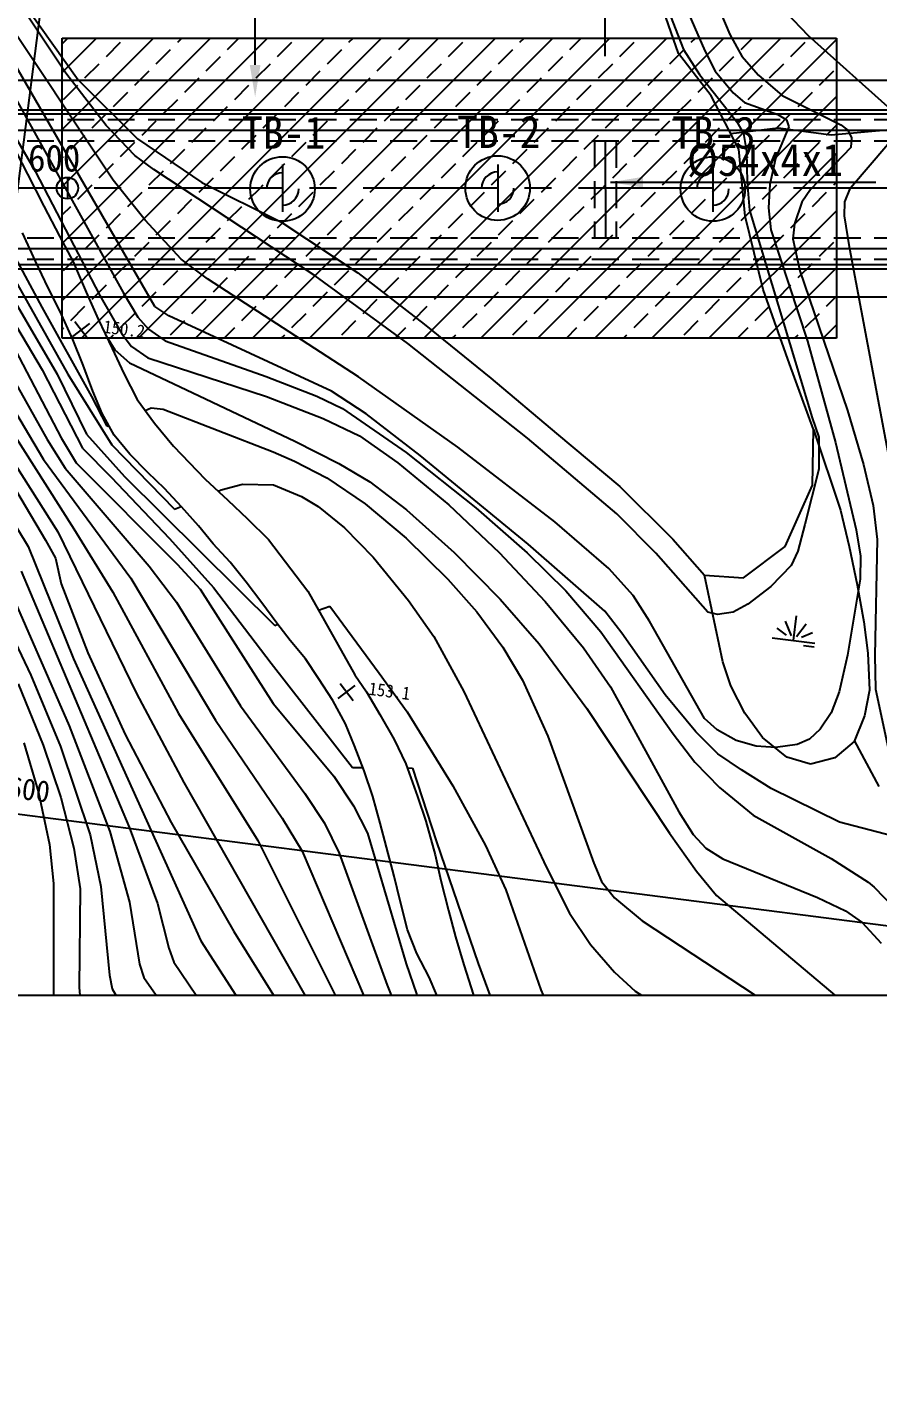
# Model space of a CAD drawing. Header units: millimetres. Extents: x 6886 to 7682, y 1103 to 1807.
# Drawn here: x 7268.9 to 7348, y 1362.9 to 1489.1 of the extents above; entities that cross this region are included whole.
import ezdxf
from ezdxf.enums import TextEntityAlignment as Align
from ezdxf.xclip import XClip

# ---------------------------------------------------------------- set-up
doc = ezdxf.new("R2010")
doc.units = ezdxf.units.MM
doc.header["$LTSCALE"] = 10
doc.header["$MEASUREMENT"] = 0
doc.header["$XCLIPFRAME"] = 2
doc.linetypes.add('CENTER', pattern=[2, 1.25, -0.25, 0.25, -0.25])
doc.linetypes.add('HIDDEN', pattern=[0.375, 0.25, -0.125])
doc.layers.add('TX-PAPR', color=2, linetype='Continuous', plot=False)
doc.layers.add('TZ-BASE', color=253, linetype='Continuous')
doc.layers.add('TZ-CABL', color=4, linetype='Continuous')
doc.styles.add('HANA', font='GulimChe.ttf')
doc.styles.get("Standard").update_dxf_attribs({"font": 'GulimChe.ttf'})
doc.linetypes.add('ZIGZAG', pattern='A,0.0001,-0.2,[131,ltypeshp.shx,S=0.2,R=0,X=-0.2,Y=0],-0.4,[131,ltypeshp.shx,S=0.2,R=180,X=0.2,Y=0],-0.2', length=0.8001)
doc.dimstyles.get("Standard").update_dxf_attribs({"dimtxt": 0.18, "dimasz": 0.18, "dimexe": 0.18, "dimexo": 0.0625, "dimgap": 0.09, "dimtad": 0, "dimtih": 1, "dimtoh": 1, "dimdec": 4, "dimzin": 0, "dimdsep": 46, "dimtxsty": 'Standard', "dimcen": 0.09, "dimadec": 0, "dimazin": 0, "dimtfac": 1, "dimtdec": 4, "dimtofl": 0, "dimtmove": 0, "dimatfit": 3, "dimfxl": 0, "dimtolj": 1, "dimtzin": 0, "dimarcsym": 0})

# ---------------------------------------------------------------- blocks, each defined once
blk = doc.blocks.new('JD-GFJ6DDFJGD34XDGH')
at = {"layer": 'TZ-BASE'}
for p, q in [((272.79, -175.91), (317.89, 175)), ((299.86, 10.69, 145), (289.21, 26.68, 145)), ((317.45, 11.45), (317.45, 20.27)), ((356.8, 12.52, 144.5), (354.21, 19.97, 144.5)), ((304.24, 0.73, 146), (292.65, 18.14, 146)), ((360.1, 17.82, 147), (361.59, 14.28, 147)), ((308.14, -11, 147), (292.16, 16.61, 147)), ((296.26, 16.73, 144.5), (300.99, 10.06, 144.5)), ((355.56, 17.24, 145), (357.27, 12.89, 145)), ((357.34, 17.17, 146), (359.25, 12.76, 146)), ((368.9, 14.15, 148), (366.82, 16.31, 148)), ((299.5, 10.76), (302.69, 13.95)), ((299.5, 5.45), (308, 13.95)), ((299.5, 0.15), (313.3, 13.95)), ((299.5, 13.41), (300.04, 13.95)), ((299.5, 13.95), (371.5, 13.95)), ((299.5, -13.95), (299.5, 13.95)), ((304.65, 0), (318.6, 13.95)), ((309.95, 0), (323.9, 13.95)), ((310.25, 13.55), (310.65, 13.95)), ((314.89, 12.89), (315.95, 13.95)), ((315.26, 0), (329.21, 13.95)), ((320.56, 0), (334.51, 13.95)), ((325.86, 0), (339.81, 13.95)), ((326.16, 13.55), (326.56, 13.95)), ((330.8, 12.89), (331.86, 13.95)), ((331.17, 0), (345.12, 13.95)), ((336.47, 0), (350.42, 13.95)), ((341.77, 0), (355.72, 13.95)), ((342.07, 13.55), (342.47, 13.95)), ((346.71, 12.89), (347.77, 13.95)), ((347.08, 0), (361.03, 13.95)), ((352.38, 0), (366.33, 13.95)), ((357.98, 13.55), (358.38, 13.95)), ((361.59, 14.28, 147), (362.71, 12.26, 147)), ((362.62, 12.89), (363.68, 13.95)), ((376.85, 7.04, 148), (368.9, 14.15, 148)), ((371.5, 13.95), (371.5, -13.95)), ((303.62, 12.23), (304.95, 13.55)), ((308.26, 11.56), (309.59, 12.89)), ((319.53, 12.23), (320.86, 13.55)), ((324.17, 11.56), (325.5, 12.89)), ((335.44, 12.23), (336.77, 13.55)), ((340.08, 11.56), (341.41, 12.89)), ((351.35, 12.23), (352.68, 13.55)), ((355.99, 11.56), (357.32, 12.89)), ((357.27, 12.89, 145), (358.77, 10.57, 145)), ((357.68, 0), (371.5, 13.81)), ((359.25, 12.76, 146), (360.23, 10.87, 146)), ((367.26, 12.23), (368.59, 13.55)), ((290.72, 12.39, 149), (297, 1.56, 149)), ((301.63, 10.24), (302.96, 11.56)), ((312.9, 10.9), (314.23, 12.23)), ((317.54, 10.24), (318.87, 11.56)), ((328.81, 10.9), (330.14, 12.23)), ((333.45, 10.24), (334.78, 11.56)), ((344.72, 10.9), (346.05, 12.23)), ((349.36, 10.24), (350.69, 11.56)), ((359.85, 8.58, 144.5), (356.8, 12.52, 144.5)), ((360.63, 10.9), (361.96, 12.23)), ((362.71, 12.26, 147), (364.24, 10.5, 147)), ((365.27, 10.24), (366.6, 11.56)), ((293.92, 10.58, 148), (305.19, -9.7, 148)), ((303.59, 5.83, 145), (299.86, 10.69, 145)), ((306.27, 9.57), (307.6, 10.9)), ((310.91, 8.91), (312.24, 10.24)), ((322.18, 9.57), (323.51, 10.9)), ((326.82, 8.91), (328.15, 10.24)), ((338.09, 9.57), (339.42, 10.9)), ((342.73, 8.91), (344.06, 10.24)), ((354, 9.57), (355.33, 10.9)), ((358.64, 8.91), (359.97, 10.24)), ((358.77, 10.57, 145), (362.23, 6.17, 145)), ((360.23, 10.87, 146), (361.9, 8.87, 146)), ((364.24, 10.5, 147), (366.46, 8.61, 147)), ((369.91, 9.57), (371.24, 10.9)), ((700, 10), (80, 10)), ((299.65, 8.25), (300.97, 9.57)), ((300.99, 10.06, 144.5), (306.53, 4.58, 144.5)), ((304.29, 7.59), (305.61, 8.91)), ((315.56, 8.25), (316.88, 9.57)), ((320.2, 7.59), (321.52, 8.91)), ((331.46, 8.25), (332.79, 9.57)), ((336.11, 7.59), (337.43, 8.91)), ((347.37, 8.25), (348.7, 9.57)), ((352.02, 7.59), (353.34, 8.91)), ((361.9, 8.87, 146), (362.95, 7.97, 146)), ((363.28, 8.25), (364.61, 9.57)), ((367.93, 7.59), (369.25, 8.91)), ((308.93, 6.92), (310.25, 8.25)), ((313.57, 6.26), (314.89, 7.59)), ((324.84, 6.92), (326.16, 8.25)), ((329.48, 6.26), (330.8, 7.59)), ((340.75, 6.92), (342.07, 8.25)), ((345.39, 6.26), (346.71, 7.59)), ((356.66, 6.92), (357.98, 8.25)), ((362.41, 3.62, 144.5), (359.85, 8.58, 144.5)), ((361.3, 6.26), (362.62, 7.59)), ((362.95, 7.97, 146), (366.05, 6.83, 146)), ((362.99, 0), (371.5, 8.51)), ((366.46, 8.61, 147), (371.89, 5.89, 147)), ((80, 7.29), (700, 7.29)), ((80, 6.89), (700, 6.89)), ((302.3, 5.6), (303.62, 6.92)), ((318.21, 5.6), (319.53, 6.92)), ((334.12, 5.6), (335.44, 6.92)), ((350.03, 5.6), (351.35, 6.92)), ((365.94, 5.6), (367.26, 6.92)), ((366.05, 6.83, 146), (366.84, 6.34, 146)), ((366.84, 6.34, 146), (367.06, 5.68, 146)), ((306.26, 3.03, 145), (303.59, 5.83, 145)), ((306.94, 4.93), (308.26, 6.26)), ((311.58, 4.27), (312.9, 5.6)), ((322.85, 4.93), (324.17, 6.26)), ((327.49, 4.27), (328.81, 5.6)), ((338.76, 4.93), (340.08, 6.26)), ((343.4, 4.27), (344.72, 5.6)), ((354.67, 4.93), (355.99, 6.26)), ((359.31, 4.27), (360.63, 5.6)), ((361.66, 5.08, 150.13), (366.08, 5.59, 150.13)), ((362.23, 6.17, 145), (362.86, 5.06, 145)), ((362.86, 5.06, 145), (363.14, 3.39, 145)), ((367.06, 5.68, 146), (365.83, 2.74, 146)), ((366.08, 5.59, 150.13), (371.01, 4.94, 150.13)), ((370.58, 4.93), (371.5, 5.86)), ((371.01, 4.94, 150.13), (376.86, 5.48, 150.13)), ((371.89, 5.89, 147), (372.56, 5.38, 147)), ((372.56, 5.38, 147), (372.88, 4.67, 147)), ((294.68, 4.42, 155.51), (296.28, 1.31, 155.51)), ((300.31, 3.61), (301.63, 4.93)), ((304.95, 2.95), (306.27, 4.27)), ((306.53, 4.58, 144.5), (312.5, 0.53, 144.5)), ((316.22, 3.61), (317.54, 4.93)), ((320.86, 2.95), (322.18, 4.27)), ((332.13, 3.61), (333.45, 4.93)), ((336.77, 2.95), (338.09, 4.27)), ((348.04, 3.61), (349.36, 4.93)), ((352.68, 2.95), (354, 4.27)), ((363.95, 3.61), (365.27, 4.93)), ((368.59, 2.95), (369.91, 4.27)), ((372.79, 0.04, 148), (376.27, 4.09, 148)), ((372.88, 4.67, 147), (372.82, 3.78, 147)), ((299.5, 2.8), (299.65, 2.95)), ((308.03, 1.72, 145), (306.26, 3.03, 145)), ((309.59, 2.28), (310.91, 3.61)), ((314.23, 1.62), (315.56, 2.95)), ((325.5, 2.28), (326.82, 3.61)), ((330.14, 1.62), (331.46, 2.95)), ((341.41, 2.28), (342.73, 3.61)), ((346.05, 1.62), (347.37, 2.95)), ((357.32, 2.28), (358.64, 3.61)), ((361.96, 1.62), (363.28, 2.95)), ((362.99, -2.6, 144.5), (362.41, 3.62, 144.5)), ((363.14, 3.39, 145), (363.19, 0.55, 145)), ((365.83, 2.74, 146), (365.3, 0.34, 146)), ((368.29, 0), (371.5, 3.21)), ((372.82, 3.78, 147), (369.08, -0.13, 147)), ((296.28, 1.31, 155.51), (297.81, -1.68, 155.51)), ((297, 1.56, 149), (303.02, -9.98, 149)), ((302.96, 0.96), (304.29, 2.28)), ((307.6, 0.29), (308.93, 1.62)), ((323.02, -8.15, 145), (308.03, 1.72, 145)), ((318.87, 0.96), (320.2, 2.28)), ((320, 2.2), (320, -2.2)), ((323.51, 0.29), (324.84, 1.62)), ((334.78, 0.96), (336.11, 2.28)), ((339.42, 0.29), (340.75, 1.62)), ((340, 2.2), (340, -2.2)), ((350.69, 0.96), (352.02, 2.28)), ((355.33, 0.29), (356.66, 1.62)), ((360, 2.2), (360, -2.2)), ((366.6, 0.96), (367.93, 2.28)), ((300, 1), (300, -1)), ((300, 1), (300, -1)), ((302, 0), (302.3, 0.29)), ((307.22, -2.97, 146), (304.24, 0.73, 146)), ((312.5, 0.53, 144.5), (319.83, -3.13, 144.5)), ((312.61, 0), (313.57, 0.96)), ((317.91, 0), (318.21, 0.29)), ((320, 1), (320, -1)), ((320, 1), (320, -1)), ((328.52, 0), (329.48, 0.96)), ((333.82, 0), (334.12, 0.29)), ((340, 1), (340, -1)), ((340, 1), (340, -1)), ((344.43, 0), (345.39, 0.96)), ((349.73, 0), (350.03, 0.29)), ((360, 1), (360, -1)), ((360.34, 0), (361.3, 0.96)), ((363.19, 0.55, 145), (363.4, -2.06, 145)), ((365.3, 0.34, 146), (365.16, -1.83, 146)), ((365.64, 0), (365.94, 0.29)), ((371.24, 0.29), (371.5, 0.55)), ((372.26, -1.27, 148), (372.79, 0.04, 148)), ((299.5, -5.15), (304.65, 0)), ((300.97, -1.03), (302, 0)), ((302.25, -7.7), (309.95, 0)), ((305.61, -1.7), (306.94, -0.37)), ((306.61, -13.95), (320.56, 0)), ((306.94, -8.32), (315.26, 0)), ((310.25, -2.36), (311.58, -1.03)), ((311.91, -13.95), (325.86, 0)), ((312.24, -0.37), (312.61, 0)), ((316.88, -1.03), (317.91, 0)), ((317.22, -13.95), (331.17, 0)), ((321.52, -1.7), (322.85, -0.37)), ((322.52, -13.95), (336.47, 0)), ((326.16, -2.36), (327.49, -1.03)), ((327.82, -13.95), (341.77, 0)), ((328.15, -0.37), (328.52, 0)), ((332.79, -1.03), (333.82, 0)), ((333.13, -13.95), (347.08, 0)), ((337.43, -1.7), (338.76, -0.37)), ((338.43, -13.95), (352.38, 0)), ((342.07, -2.36), (343.4, -1.03)), ((343.73, -13.95), (357.68, 0)), ((344.06, -0.37), (344.43, 0)), ((348.7, -1.03), (349.73, 0)), ((349.04, -13.95), (362.99, 0)), ((353.34, -1.7), (354.67, -0.37)), ((354.34, -13.95), (368.29, 0)), ((357.98, -2.36), (359.31, -1.03)), ((359.97, -0.37), (360.34, 0)), ((364.61, -1.03), (365.64, 0)), ((369.08, -0.13, 147), (368.27, -1.32, 147)), ((369.25, -1.7), (370.58, -0.37)), ((297.81, -1.68, 155.51), (299.27, -4.47, 155.51)), ((299.5, -2.5), (300.31, -1.7)), ((303.62, -3.68), (304.95, -2.36)), ((314.89, -3.02), (316.22, -1.7)), ((319.53, -3.68), (320.86, -2.36)), ((330.8, -3.02), (332.13, -1.7)), ((335.44, -3.68), (336.77, -2.36)), ((346.71, -3.02), (348.04, -1.7)), ((351.35, -3.68), (352.68, -2.36)), ((359.64, -13.95), (371.5, -2.1)), ((362.62, -3.02), (363.95, -1.7)), ((363.4, -2.06, 145), (369.22, -21.34, 145)), ((365.16, -1.83, 146), (365.39, -3.88, 146)), ((367.26, -3.68), (368.59, -2.36)), ((368.27, -1.32, 147), (367.58, -3.31, 147)), ((372.23, -2.57, 148), (372.26, -1.27, 148)), ((292.34, -3.61, 152), (300.05, -17.3, 152)), ((293.22, -2.91, 151), (297.62, -11.08, 151)), ((310.56, -6.6, 146), (307.22, -2.97, 146)), ((308.26, -4.35), (309.59, -3.02)), ((312.9, -5.01), (314.23, -3.68)), ((319.83, -3.13, 144.5), (326.99, -7.87, 144.5)), ((324.17, -4.35), (325.5, -3.02)), ((328.81, -5.01), (330.14, -3.68)), ((340.08, -4.35), (341.41, -3.02)), ((344.72, -5.01), (346.05, -3.68)), ((355.99, -4.35), (357.32, -3.02)), ((360.63, -5.01), (361.96, -3.68)), ((364.69, -9.42, 144.5), (362.99, -2.6, 144.5)), ((367.58, -3.31, 147), (367.45, -4.72, 147)), ((372.72, -5.66, 148), (372.23, -2.57, 148)), ((290.58, -5.01, 154), (297.65, -16.88, 154)), ((291.46, -4.31, 153), (299.05, -17.29, 153)), ((297.03, -6.79, 141.52), (295.82, -4.16, 141.52)), ((299.27, -4.47, 155.51), (300.52, -6.86, 155.51)), ((301.63, -5.67), (302.96, -4.35)), ((306.27, -6.34), (307.6, -5.01)), ((317.54, -5.67), (318.87, -4.35)), ((322.18, -6.34), (323.51, -5.01)), ((333.45, -5.67), (334.78, -4.35)), ((338.09, -6.34), (339.42, -5.01)), ((349.36, -5.67), (350.69, -4.35)), ((354, -6.34), (355.33, -5.01)), ((365.27, -5.67), (366.6, -4.35)), ((365.39, -3.88, 146), (368.81, -14.23, 146)), ((367.45, -4.72, 147), (368.1, -7.69, 147)), ((369.91, -6.34), (371.24, -5.01)), ((310.91, -7), (312.24, -5.67)), ((326.82, -7), (328.15, -5.67)), ((342.73, -7), (344.06, -5.67)), ((358.64, -7), (359.97, -5.67)), ((377.74, -32.31, 148), (372.72, -5.66, 148)), ((80, -7.11), (700, -7.11)), ((80, -7.51), (700, -7.51)), ((298.21, -9.28, 141.52), (297.03, -6.79, 141.52)), ((299.65, -7.66), (300.97, -6.34)), ((300.52, -6.86, 155.51), (301.75, -9.66, 155.51)), ((304.91, -7.7), (305.61, -7)), ((313.01, -8.43, 146), (310.56, -6.6, 146)), ((315.56, -7.66), (316.88, -6.34)), ((320.2, -8.32), (321.52, -7)), ((331.46, -7.66), (332.79, -6.34)), ((336.11, -8.32), (337.43, -7)), ((347.37, -7.66), (348.7, -6.34)), ((352.02, -8.32), (353.34, -7)), ((363.28, -7.66), (364.61, -6.34)), ((364.95, -13.95), (371.5, -7.4)), ((367.93, -8.32), (369.25, -7)), ((301, -8.95), (302.25, -7.7)), ((304.29, -8.32), (304.91, -7.7)), ((306.28, -8.98), (306.94, -8.32)), ((308.93, -8.99), (310.25, -7.66)), ((327.06, -17.53, 146), (313.01, -8.43, 146)), ((313.57, -9.65), (314.89, -8.32)), ((331.64, -14.45, 145), (323.02, -8.15, 145)), ((324.84, -8.99), (326.16, -7.66)), ((326.99, -7.87, 144.5), (333.18, -12.66, 144.5)), ((329.48, -9.65), (330.8, -8.32)), ((340.75, -8.99), (342.07, -7.66)), ((345.39, -9.65), (346.71, -8.32)), ((356.66, -8.99), (357.98, -7.66)), ((361.3, -9.65), (362.62, -8.32)), ((368.1, -7.69, 147), (372.51, -20.66, 147)), ((299.31, -11.42, 141.52), (298.21, -9.28, 141.52)), ((299.5, -10.46), (301, -8.95)), ((301.31, -13.95), (306.28, -8.98)), ((301.75, -9.66, 155.51), (302.87, -12.19, 155.51)), ((302.3, -10.31), (303.62, -8.99)), ((303.02, -9.98, 149), (305.07, -13.56, 149)), ((305.19, -9.7, 148), (306.56, -12.01, 148)), ((306.94, -10.98), (308.26, -9.65)), ((318.21, -10.31), (319.53, -8.99)), ((322.85, -10.98), (324.17, -9.65)), ((334.12, -10.31), (335.44, -8.99)), ((338.76, -10.98), (340.08, -9.65)), ((350.03, -10.31), (351.35, -8.99)), ((354.67, -10.98), (355.99, -9.65)), ((367.14, -16.33, 144.5), (364.69, -9.42, 144.5)), ((365.94, -10.31), (367.26, -8.99)), ((370.58, -10.98), (371.5, -10.05)), ((80, -10.11), (700, -10.11)), ((289.55, -11.36, 157), (297.79, -25.24, 157)), ((290.99, -10.71, 156), (298.12, -23.36, 156)), ((293.02, -10.99, 155), (299.42, -23.21, 155)), ((297.62, -11.08, 151), (302.24, -19.37, 151)), ((300.31, -12.3), (301.63, -10.98)), ((309.42, -11.86, 147), (308.14, -11, 147)), ((311.58, -11.64), (312.9, -10.31)), ((316.22, -12.3), (317.54, -10.98)), ((327.49, -11.64), (328.81, -10.31)), ((332.13, -12.3), (333.45, -10.98)), ((343.4, -11.64), (344.72, -10.31)), ((348.04, -12.3), (349.36, -10.98)), ((359.31, -11.64), (360.63, -10.31)), ((363.95, -12.3), (365.27, -10.98)), ((287.85, -11.64, 158), (300.61, -31.67, 158)), ((300.5, -14.08, 141.52), (299.31, -11.42, 141.52)), ((300.51, -13.79, 150.18), (302.09, -12.57, 150.18)), ((300.69, -12.39, 150.18), (301.91, -13.97, 150.18)), ((302.87, -12.19, 155.51), (304.15, -14.9, 155.51)), ((304.95, -12.96), (306.27, -11.64)), ((306.56, -12.01, 148), (307.54, -13.12, 148)), ((324.54, -18.88, 147), (309.42, -11.86, 147)), ((309.59, -13.63), (310.91, -12.3)), ((320.86, -12.96), (322.18, -11.64)), ((325.5, -13.63), (326.82, -12.3)), ((336.77, -12.96), (338.09, -11.64)), ((341.41, -13.63), (342.73, -12.3)), ((352.68, -12.96), (354, -11.64)), ((357.32, -13.63), (358.64, -12.3)), ((368.59, -12.96), (369.91, -11.64)), ((299.5, -13.11), (299.65, -12.96)), ((303.51, -13.56, 150), (303.61, -13.73, 150)), ((303.61, -13.73, 150), (304.4, -15.03, 150)), ((303.96, -13.95), (304.29, -13.63)), ((305.07, -13.56, 149), (305.96, -14.73, 149)), ((307.54, -13.12, 148), (309.1, -14.19, 148)), ((314.57, -13.95), (315.56, -12.96)), ((319.87, -13.95), (320.2, -13.63)), ((330.48, -13.95), (331.46, -12.96)), ((333.18, -12.66, 144.5), (339.36, -17.68, 144.5)), ((335.78, -13.95), (336.11, -13.63)), ((346.39, -13.95), (347.37, -12.96)), ((351.69, -13.95), (352.02, -13.63)), ((362.3, -13.95), (363.28, -12.96)), ((367.6, -13.95), (367.93, -13.63)), ((370.25, -13.95), (371.5, -12.7)), ((371.5, -13.95), (299.5, -13.95)), ((301.46, -16.45, 141.52), (300.5, -14.08, 141.52)), ((304.15, -14.9, 155.51), (305.24, -17.23, 155.51)), ((304.4, -15.03, 150), (305.77, -16.24, 150)), ((305.96, -14.73, 149), (307.47, -15.78, 149)), ((309.1, -14.19, 148), (318.48, -17.5, 148)), ((342.77, -23.25, 145), (331.64, -14.45, 145)), ((368.81, -14.23, 146), (371.41, -23.63, 146)), ((288.66, -15.48, 159), (299.1, -31.96, 159)), ((305.77, -16.24, 150), (321.13, -23.53, 150)), ((307.47, -15.78, 149), (318.5, -19.38, 149)), ((369.37, -22.44, 144.5), (367.14, -16.33, 144.5)), ((297.65, -16.88, 154), (301.4, -24.17, 154)), ((299.05, -17.29, 153), (301.79, -22.88, 153)), ((300.05, -17.3, 152), (304.12, -23.85, 152)), ((302.36, -18.88, 141.52), (301.46, -16.45, 141.52)), ((305.24, -17.23, 155.51), (306.5, -19.66, 155.51)), ((318.48, -17.5, 148), (323.19, -19.35, 148)), ((336.29, -24.09, 146), (327.06, -17.53, 146)), ((303.24, -20.95, 141.52), (302.36, -18.88, 141.52)), ((327.78, -20.98, 147), (324.54, -18.88, 147)), ((339.36, -17.68, 144.5), (345.46, -22.8, 144.5)), ((302.24, -19.37, 151), (303.68, -22.12, 151)), ((306.5, -19.66, 155.51), (308.09, -21.86, 155.51)), ((318.5, -19.38, 149), (323.78, -21.43, 149)), ((323.19, -19.35, 148), (325.57, -20.49, 148)), ((304.36, -22.96, 141.52), (303.24, -20.95, 141.52)), ((307.22, -20.66, 151), (307.8, -20.42, 151)), ((307.8, -20.42, 151), (308.9, -20.56, 151)), ((308.9, -20.56, 151), (319.12, -24.51, 151)), ((323.78, -21.43, 149), (327.16, -23.04, 149)), ((325.57, -20.49, 148), (331.48, -24.57, 148)), ((332.8, -24.84, 147), (327.78, -20.98, 147)), ((369.22, -21.34, 145), (369.85, -23.14, 145)), ((372.51, -20.66, 147), (374.02, -25.68, 147)), ((303.68, -22.12, 151), (303.85, -22.05, 151)), ((308.09, -21.86, 155.51), (309.85, -24, 155.51)), ((369.26, -27.62, 144.5), (369.37, -22.44, 144.5)), ((369.37, -22.44, 145.1), (371.87, -29.95, 145.1)), ((298.12, -23.36, 156), (299.78, -26.03, 156)), ((299.42, -23.21, 155), (300.81, -25.54, 155)), ((301.79, -22.88, 153), (305.31, -26.8, 153)), ((304.12, -23.85, 152), (309.94, -29.85, 152)), ((305.8, -24.74, 141.52), (304.36, -22.96, 141.52)), ((321.13, -23.53, 150), (325.24, -25.59, 150)), ((327.16, -23.04, 149), (330.73, -25.55, 149)), ((351.06, -30.28, 145), (342.77, -23.25, 145)), ((345.46, -22.8, 144.5), (351.34, -27.74, 144.5)), ((369.85, -23.14, 145), (369.86, -26.11, 145)), ((371.41, -23.63, 146), (373.32, -31.75, 146)), ((293.34, -24.95, 160), (297.95, -32.71, 160)), ((301.4, -24.17, 154), (304.07, -26.86, 154)), ((307.48, -26.42, 141.52), (305.8, -24.74, 141.52)), ((309.85, -24, 155.51), (312.81, -27.05, 155.51)), ((319.12, -24.51, 151), (321.11, -25.37, 151)), ((331.48, -24.57, 148), (337.96, -29.73, 148)), ((342.84, -33.09, 147), (332.8, -24.84, 147)), ((345.31, -31.03, 146), (336.29, -24.09, 146)), ((291.76, -25.74, 161), (296.35, -33.3, 161)), ((297.79, -25.24, 157), (305.9, -36.26, 157)), ((299.78, -26.03, 156), (307.61, -35.14, 156)), ((300.81, -25.54, 155), (310.21, -34.94, 155)), ((309.04, -27.93, 141.52), (307.48, -26.42, 141.52)), ((321.11, -25.37, 151), (324.11, -26.94, 151)), ((325.24, -25.59, 150), (328.12, -27.31, 150)), ((330.73, -25.55, 149), (335.46, -29.45, 149)), ((369.86, -26.11, 145), (368.55, -31.28, 145)), ((374.02, -25.68, 147), (374.89, -29.51, 147)), ((304.07, -26.86, 154), (309.48, -32.58, 154)), ((305.31, -26.8, 153), (319.27, -40.64, 153)), ((312.81, -27.05, 155.51), (314.92, -29.02, 155.51)), ((314.3, -28.06, 152), (316.27, -27.53, 152)), ((316.27, -27.53, 152), (319.16, -27.57, 152)), ((319.16, -27.57, 152), (321.77, -28.65, 152)), ((324.11, -26.94, 151), (327.67, -29.36, 151)), ((328.12, -27.31, 150), (331.52, -29.89, 150)), ((351.34, -27.74, 144.5), (356.27, -32.63, 144.5)), ((366.73, -33.31, 144.5), (369.26, -27.62, 144.5)), ((310.62, -29.62, 141.52), (309.04, -27.93, 141.52)), ((314.02, -28.18, 152), (314.3, -28.06, 152)), ((314.92, -29.02, 155.51), (316.74, -30.74, 155.51)), ((321.77, -28.65, 152), (323.31, -29.6, 152)), ((309.94, -29.85, 152), (310.58, -29.58, 152)), ((312.18, -31.4, 141.52), (310.62, -29.62, 141.52)), ((323.31, -29.6, 152), (325.75, -31.57, 152)), ((327.67, -29.36, 151), (331.49, -32.54, 151)), ((331.52, -29.89, 150), (335.95, -33.88, 150)), ((335.46, -29.45, 149), (340.14, -33.88, 149)), ((337.96, -29.73, 148), (342.73, -33.89, 148)), ((354.71, -33.93, 145), (351.06, -30.28, 145)), ((371.87, -29.95, 145.1), (372.68, -33.31, 145.1)), ((374.89, -29.51, 147), (375.29, -32.67, 147)), ((80, -30.48), (700, -110.15)), ((313.55, -33.06, 141.52), (312.18, -31.4, 141.52)), ((316.74, -30.74, 155.51), (318.68, -32.67, 155.51)), ((350.33, -35.35, 146), (345.31, -31.03, 146)), ((368.55, -31.28, 145), (367.89, -33.74, 145)), ((297.95, -32.71, 160), (298.88, -34.4, 160)), ((299.1, -31.96, 159), (306.43, -46.98, 159)), ((300.61, -31.67, 158), (304.23, -37.55, 158)), ((309.48, -32.58, 154), (313.58, -37.12, 154)), ((318.68, -32.67, 155.51), (322.34, -37.47, 155.51)), ((325.75, -31.57, 152), (328.42, -34.3, 152)), ((331.49, -32.54, 151), (335.38, -36.34, 151)), ((356.27, -32.63, 144.5), (359.23, -35.97, 144.5)), ((373.32, -31.75, 146), (373.74, -34.22, 146)), ((375.29, -32.67, 147), (375.06, -43.43, 147)), ((296.35, -33.3, 161), (300.58, -43.74, 161)), ((315.13, -34.78, 141.52), (313.55, -33.06, 141.52)), ((335.95, -33.88, 150), (340.24, -38.22, 150)), ((340.14, -33.88, 149), (344.42, -38.43, 149)), ((342.73, -33.89, 148), (346.34, -37.43, 148)), ((349.97, -39.32, 147), (342.84, -33.09, 147)), ((359.53, -39.42, 145), (354.71, -33.93, 145)), ((362.86, -36.23, 144.5), (366.73, -33.31, 144.5)), ((367.89, -33.74, 145), (367.27, -35.08, 145)), ((372.68, -33.31, 145.1), (373.43, -36.87, 145.1)), ((298.88, -34.4, 160), (299.41, -36.79, 160)), ((307.61, -35.14, 156), (310.14, -38.5, 156)), ((310.21, -34.94, 155), (312.34, -37.28, 155)), ((316.62, -36.62, 141.52), (315.13, -34.78, 141.52)), ((328.42, -34.3, 152), (331.7, -38.34, 152)), ((367.27, -35.08, 145), (365.39, -37.03, 145)), ((373.74, -34.22, 146), (373.7, -36.35, 146)), ((294.18, -36.29, 163), (300.16, -49.97, 163)), ((295.7, -35.62, 162), (305.74, -59.39, 162)), ((305.9, -36.26, 157), (313.78, -49.46, 157)), ((335.38, -36.34, 151), (338.06, -39.39, 151)), ((352.6, -37.86, 146), (350.33, -35.35, 146)), ((359.23, -35.97, 144.5), (362.86, -36.23, 144.5)), ((360.92, -44.04, 145.1), (359.23, -35.97, 145.1)), ((373.7, -36.35, 146), (372.52, -43.41, 146)), ((292.51, -36.69, 164), (296.6, -45.28, 164)), ((299.41, -36.79, 160), (301.89, -43.2, 160)), ((304.23, -37.55, 158), (310.32, -48.82, 158)), ((312.34, -37.28, 155), (319.13, -47.91, 155)), ((313.58, -37.12, 154), (318.93, -44.17, 154)), ((318.06, -38.56, 141.52), (316.62, -36.62, 141.52)), ((322.34, -37.47, 155.51), (326.72, -45.24, 155.51)), ((346.34, -37.43, 148), (349.58, -41.24, 148)), ((365.39, -37.03, 145), (363.26, -38.68, 145)), ((373.43, -36.87, 145.1), (374.05, -40.31, 145.1)), ((310.14, -38.5, 156), (316.1, -48.11, 156)), ((319.48, -40.44, 141.52), (318.06, -38.56, 141.52)), ((323.33, -39.23, 153), (324.41, -38.85, 153)), ((324.41, -38.85, 153), (328.97, -45.1, 153)), ((331.7, -38.34, 152), (334.05, -41.68, 152)), ((340.24, -38.22, 150), (343.85, -42.36, 150)), ((344.42, -38.43, 149), (347.98, -42.73, 149)), ((354.12, -40.24, 146), (352.6, -37.86, 146)), ((363.26, -38.68, 145), (361.88, -39.43, 145)), ((338.06, -39.39, 151), (340.49, -42.66, 151)), ((351.54, -41.38, 147), (349.97, -39.32, 147)), ((359.21, -49.31, 146), (354.12, -40.24, 146)), ((360.43, -39.63, 145), (359.53, -39.42, 145)), ((361.88, -39.43, 145), (360.43, -39.63, 145)), ((367.31, -41.62, 145.05), (366.74, -40.26, 145.05)), ((367.49, -42.05, 145.05), (367.78, -39.77, 145.05)), ((374.05, -40.31, 145.1), (374.41, -43.22, 145.1)), ((319.27, -40.64, 153), (319.56, -40.54, 153)), ((320.71, -42.05, 141.52), (319.48, -40.44, 141.52)), ((349.58, -41.24, 148), (356.32, -50.72, 148)), ((355.58, -47.09, 147), (351.54, -41.38, 147)), ((366.85, -41.56, 145.05), (365.97, -40.89, 145.05)), ((367.77, -41.68, 145.05), (368.67, -40.51, 145.05)), ((368.24, -41.74, 145.05), (369.25, -41.32, 145.05)), ((322.12, -43.75, 141.52), (320.71, -42.05, 141.52)), ((334.05, -41.68, 152), (336.84, -46.79, 152)), ((340.49, -42.66, 151), (342.32, -45.74, 151)), ((343.85, -42.36, 150), (348.3, -48.37, 150)), ((347.98, -42.73, 149), (350.5, -46.35, 149)), ((365.51, -41.8, 145.05), (369.47, -42.31, 145.05)), ((369.42, -42.66, 145.05), (368.43, -42.53, 145.05)), ((300.58, -43.74, 161), (312.41, -69.95, 161)), ((301.89, -43.2, 160), (305.38, -50.8, 160)), ((323.35, -45.58, 141.52), (322.12, -43.75, 141.52)), ((361.68, -46.26, 145.1), (360.92, -44.04, 145.1)), ((372.52, -43.41, 146), (371.74, -46.81, 146)), ((374.41, -43.22, 145.1), (374.56, -46.68, 145.1)), ((375.06, -43.43, 147), (375.11, -46.58, 147)), ((296.6, -45.28, 164), (299.36, -51.91, 164)), ((318.93, -44.17, 154), (326.5, -53.85, 154)), ((326.72, -45.24, 155.51), (327.79, -46.82, 155.51)), ((328.97, -45.1, 153), (331.59, -48.69, 153)), ((295.41, -46.09, 165), (297.76, -51.78, 165)), ((324.66, -47.63, 141.52), (323.35, -45.58, 141.52)), ((325.17, -47.45, 153.06), (326.75, -46.23, 153.06)), ((325.35, -46.05, 153.06), (326.57, -47.63, 153.06)), ((342.32, -45.74, 151), (344.67, -50.95, 151)), ((350.5, -46.35, 149), (356.84, -57.96, 149)), ((362.96, -48.81, 145.1), (361.68, -46.26, 145.1)), ((374.56, -46.68, 145.1), (374.11, -49.04, 145.1)), ((375.11, -46.58, 147), (377.56, -57.98, 147)), ((306.43, -46.98, 159), (310.83, -55.25, 159)), ((319.13, -47.91, 155), (324.76, -54.67, 155)), ((325.86, -49.79, 141.52), (324.66, -47.63, 141.52)), ((327.79, -46.82, 155.51), (329.03, -48.92, 155.51)), ((336.84, -46.79, 152), (344.53, -63.14, 152)), ((358.42, -50.54, 147), (355.58, -47.09, 147)), ((371.74, -46.81, 146), (370.99, -48.77, 146)), ((310.32, -48.82, 158), (317.69, -60.65, 158)), ((316.1, -48.11, 156), (322.07, -56.26, 156)), ((329.03, -48.92, 155.51), (330.37, -51.25, 155.51)), ((331.59, -48.69, 153), (335.82, -55.55, 153)), ((348.3, -48.37, 150), (355.98, -59.95, 150)), ((364.63, -51.08, 145.1), (362.96, -48.81, 145.1)), ((370.99, -48.77, 146), (369.99, -50.29, 146)), ((374.11, -49.04, 145.1), (373.13, -51.44, 145.1)), ((300.16, -49.97, 163), (303.94, -59.81, 163)), ((313.78, -49.46, 157), (319.97, -58.55, 157)), ((326.7, -51.84, 141.52), (325.86, -49.79, 141.52)), ((360.39, -50.34, 146), (359.21, -49.31, 146)), ((362.17, -51.33, 146), (360.39, -50.34, 146)), ((369.99, -50.29, 146), (369, -51.21, 146)), ((295.95, -51.56, 166), (297.3, -56.19, 166)), ((305.38, -50.8, 160), (309.65, -58.97, 160)), ((330.37, -51.25, 155.51), (331.45, -53.51, 155.51)), ((344.67, -50.95, 151), (348.94, -62.74, 151)), ((356.32, -50.72, 148), (358.34, -53.37, 148)), ((360.45, -52.59, 147), (358.42, -50.54, 147)), ((364.03, -51.87, 146), (362.17, -51.33, 146)), ((366.87, -52.89, 145.1), (364.63, -51.08, 145.1)), ((367.84, -51.72, 146), (365.81, -52, 146)), ((369, -51.21, 146), (367.84, -51.72, 146)), ((373.13, -51.44, 145.1), (371.34, -52.97, 145.1)), ((375.45, -55.63, 146.25), (373.16, -51.35, 146.25)), ((297.76, -51.78, 165), (299.4, -56.65, 165)), ((299.36, -51.91, 164), (302.12, -60.11, 164)), ((327.59, -54.16, 141.52), (326.7, -51.84, 141.52)), ((362.65, -54.07, 147), (360.45, -52.59, 147)), ((365.81, -52, 146), (364.03, -51.87, 146)), ((369.08, -53.53, 145.1), (366.87, -52.89, 145.1)), ((371.34, -52.97, 145.1), (369.08, -53.53, 145.1)), ((326.5, -53.85, 154), (327.48, -53.86, 154)), ((328.39, -56.54, 141.52), (327.59, -54.16, 141.52)), ((331.45, -53.51, 155.51), (332.56, -56.55, 155.51)), ((331.59, -53.89, 154), (332.08, -53.9, 154)), ((332.08, -53.9, 154), (334.31, -60.77, 154)), ((358.34, -53.37, 148), (360.61, -55.7, 148)), ((365.41, -55.82, 147), (362.65, -54.07, 147)), ((310.83, -55.25, 159), (323.75, -77.93, 159)), ((324.76, -54.67, 155), (326.61, -57.42, 155)), ((297.3, -56.19, 166), (298.33, -61.02, 166)), ((299.4, -56.65, 165), (300.6, -61.36, 165)), ((322.07, -56.26, 156), (323.89, -59.02, 156)), ((329.07, -59.02, 141.52), (328.39, -56.54, 141.52)), ((332.56, -56.55, 155.51), (333.33, -58.83, 155.51)), ((335.82, -55.55, 153), (338.88, -61.1, 153)), ((360.61, -55.7, 148), (363.74, -58.29, 148)), ((371.78, -58.92, 147), (365.41, -55.82, 147)), ((326.61, -57.42, 155), (327.91, -59.97, 155)), ((356.84, -57.96, 149), (358.17, -60.08, 149)), ((309.65, -58.97, 160), (315.47, -69.09, 160)), ((319.97, -58.55, 157), (321.82, -61.64, 157)), ((323.89, -59.02, 156), (325.26, -61.83, 156)), ((329.67, -61.26, 141.52), (329.07, -59.02, 141.52)), ((333.33, -58.83, 155.51), (334.18, -61.98, 155.51)), ((363.74, -58.29, 148), (371.01, -62.32, 148)), ((376.63, -60.19, 147), (371.78, -58.92, 147)), ((302.12, -60.11, 164), (303.12, -64.9, 164)), ((303.94, -59.81, 163), (305.76, -66.36, 163)), ((305.74, -59.39, 162), (308.36, -66.5, 162)), ((327.91, -59.97, 155), (331.49, -72.1, 155)), ((355.98, -59.95, 150), (358.47, -63.5, 150)), ((358.17, -60.08, 149), (359.34, -61.35, 149)), ((298.33, -61.02, 166), (298.71, -64.63, 166)), ((300.6, -61.36, 165), (301.18, -65.13, 165)), ((317.69, -60.65, 158), (325.61, -76.46, 158)), ((321.82, -61.64, 157), (327.79, -75.59, 157)), ((325.26, -61.83, 156), (329.71, -74.08, 156)), ((330.38, -63.95, 141.52), (329.67, -61.26, 141.52)), ((334.31, -60.77, 154), (338.17, -72.08, 154)), ((338.88, -61.1, 153), (340.76, -65.22, 153)), ((359.34, -61.35, 149), (360.94, -62.34, 149)), ((334.18, -61.98, 155.51), (334.72, -64.37, 155.51)), ((348.94, -62.74, 151), (349.65, -64.45, 151)), ((360.94, -62.34, 149), (369.72, -65.93, 149)), ((371.01, -62.32, 148), (374.45, -64.52, 148)), ((330.94, -66.24, 141.52), (330.38, -63.95, 141.52)), ((344.53, -63.14, 152), (346.67, -67.39, 152)), ((358.47, -63.5, 150), (360.35, -65.75, 150)), ((298.71, -64.63, 166), (298.7, -75.66, 166)), ((301.18, -65.13, 165), (301.1, -74.3, 165)), ((303.12, -64.9, 164), (303.91, -73.17, 164)), ((334.72, -64.37, 155.51), (335.44, -67.14, 155.51)), ((340.76, -65.22, 153), (344.01, -74.51, 153)), ((349.65, -64.45, 151), (350.86, -65.98, 151)), ((374.45, -64.52, 148), (375.01, -64.97, 148)), ((375.01, -64.97, 148), (377.8, -67.86, 148)), ((305.76, -66.36, 163), (306.71, -72.13, 163)), ((308.36, -66.5, 162), (309.42, -70.63, 162)), ((331.63, -68.94, 141.52), (330.94, -66.24, 141.52)), ((350.86, -65.98, 151), (353.44, -68.12, 151)), ((360.35, -65.75, 150), (373.93, -77.17, 150)), ((369.72, -65.93, 149), (372.32, -67.18, 149)), ((335.44, -67.14, 155.51), (336.09, -69.6, 155.51)), ((346.67, -67.39, 152), (348.62, -70.31, 152)), ((353.44, -68.12, 151), (374.17, -81.7, 151)), ((372.32, -67.18, 149), (373.87, -68.26, 149)), ((315.47, -69.09, 160), (321.39, -78.54, 160)), ((332.47, -71.15, 141.52), (331.63, -68.94, 141.52)), ((373.87, -68.26, 149), (375.65, -70.17, 149)), ((309.42, -70.63, 162), (309.9, -71.95, 162)), ((312.41, -69.95, 161), (318.38, -79.2, 161)), ((336.09, -69.6, 155.51), (336.86, -72.21, 155.51)), ((348.62, -70.31, 152), (350.85, -72.87, 152)), ((333.62, -73.34, 141.52), (332.47, -71.15, 141.52)), ((303.91, -73.17, 164), (304.16, -74.44, 164)), ((306.71, -72.13, 163), (307.11, -73.38, 163)), ((309.9, -71.95, 162), (317.43, -82.97, 162)), ((331.49, -72.1, 155), (332.46, -74.89, 155)), ((336.86, -72.21, 155.51), (337.83, -75.23, 155.51)), ((338.17, -72.08, 154), (340.12, -77.27, 154)), ((350.85, -72.87, 152), (352.78, -74.65, 152)), ((301.1, -74.3, 165), (301.2, -75.64, 165)), ((304.16, -74.44, 164), (306.22, -77.7, 164)), ((307.11, -73.38, 163), (314.37, -83.71, 163)), ((329.71, -74.08, 156), (330.44, -75.82, 156)), ((334.64, -75.7, 141.52), (333.62, -73.34, 141.52)), ((332.46, -74.89, 155), (337.59, -82.7, 155)), ((344.01, -74.51, 153), (345.08, -77, 153)), ((352.78, -74.65, 152), (364.22, -81.3, 152))]:
    blk.add_line(p, q, dxfattribs=at)
at = {"layer": 'TZ-BASE', "linetype": 'CENTER', "flags": 128}
blk.add_lwpolyline([(700, 0), (80, 0), (0, 0)], dxfattribs=at)
at = {"layer": 'TZ-BASE'}
for centre, radius in [((320, -0.08), 3), ((340, 0), 3), ((360, -0.08), 3), ((300, 0), 1)]:
    blk.add_circle(centre, radius, dxfattribs=at)
for centre, start, end in [((320, -0.08), 90, 180), ((340, 0), 90, 180), ((360, -0.08), 90, 180), ((320, -0.08), 270, 0), ((340, 0), 270, 0), ((360, -0.08), 270, 0)]:
    blk.add_arc(centre, 1.5, start, end, dxfattribs=at)
blk.add_solid([(317.95, 11.45), (317.45, 8.45), (316.95, 11.45)], dxfattribs=at)
at = {"layer": 'TZ-BASE', "style": 'HANA'}
for s, p in [('TB-1', (320.1, 3.66)), ('TB-2', (340.1, 3.73)), ('TB-3', (360.1, 3.66))]:
    blk.add_text(s, height=3, dxfattribs=at).set_placement(p, align=Align.CENTER)
blk.add_text('600', height=2.5, dxfattribs=at).set_placement((296.35, 1.54))
for s, height, p in [('150.2', 1.2, (303.28, -13.44, 150.18)), ('153.1', 1.2, (327.95, -47.09, 153.06)), ('261,600', 2, (289.26, -55.97, 275))]:
    blk.add_text(s, height=height, rotation=352.6776, dxfattribs=at).set_placement(p)

msp = doc.modelspace()

# ---------------------------------------------------------------- linework, layer by layer
at = {"layer": 'TX-PAPR', "flags": 128}
msp.add_lwpolyline([(7672.65, 1549.18), (6972.65, 1549.18), (6972.65, 1399.18), (7672.65, 1399.18)], close=True, dxfattribs=at)
at = {"layer": 'TZ-BASE', "flags": 128}
msp.add_lwpolyline([(7322.65, 1486.43), (7322.65, 1502.13), (7335.31, 1509.21)], dxfattribs=at)
at = {"layer": 'TZ-CABL', "linetype": 'HIDDEN'}
for points in [[(6972.65, 1480.57), (7672.65, 1480.57)], [(6972.65, 1479.57), (7672.65, 1479.57)], [(6972.65, 1478.57), (7672.65, 1478.57)], [(7321.65, 1478.57), (7321.66, 1469.57)], [(7323.65, 1478.57), (7323.66, 1469.57)], [(6972.65, 1469.57), (7672.65, 1469.57)], [(6972.65, 1468.57), (7672.65, 1468.57)], [(6972.65, 1467.57), (7672.65, 1467.57)]]:
    msp.add_lwpolyline(points, dxfattribs=at)
at = {"layer": 'TZ-CABL', "linetype": 'ZIGZAG', "ltscale": 0.5}
for points in [[(6972.65, 1479.57), (7672.65, 1479.57)], [(7322.65, 1478.57), (7322.66, 1469.57)], [(6972.65, 1468.57), (7672.65, 1468.57)]]:
    msp.add_lwpolyline(points, dxfattribs=at)

# ---------------------------------------------------------------- block references
at = {"layer": 'TZ-BASE'}
ref = msp.add_blockref('JD-GFJ6DDFJGD34XDGH', (6972.65, 1474.18), dxfattribs=at)
XClip(ref).set_block_clipping_path([(-0.0000000017, -75.0000000122), (700.0000000016, 75.0000000037)])

# ---------------------------------------------------------------- texts
msp.add_text('Ø54x4x1', height=3, rotation=0.0518, dxfattribs=at).set_placement((7337.5, 1476.81), align=Align.MIDDLE)

# ---------------------------------------------------------------- leaders
msp.add_leader([(7323.15, 1474.73), (7347.81, 1474.73)], dimstyle='Standard', override={"dimtxt": 3, "dimasz": 3, "dimexe": 2, "dimexo": 3, "dimgap": 1, "dimtad": 0, "dimtih": 0, "dimcen": 1, "dimaunit": 1, "dimadec": 8, "dimtix": 1, "dimtofl": 1, "dimtmove": 2, "dimtvp": 2}, dxfattribs=at)

doc.saveas('drawing.dxf')
